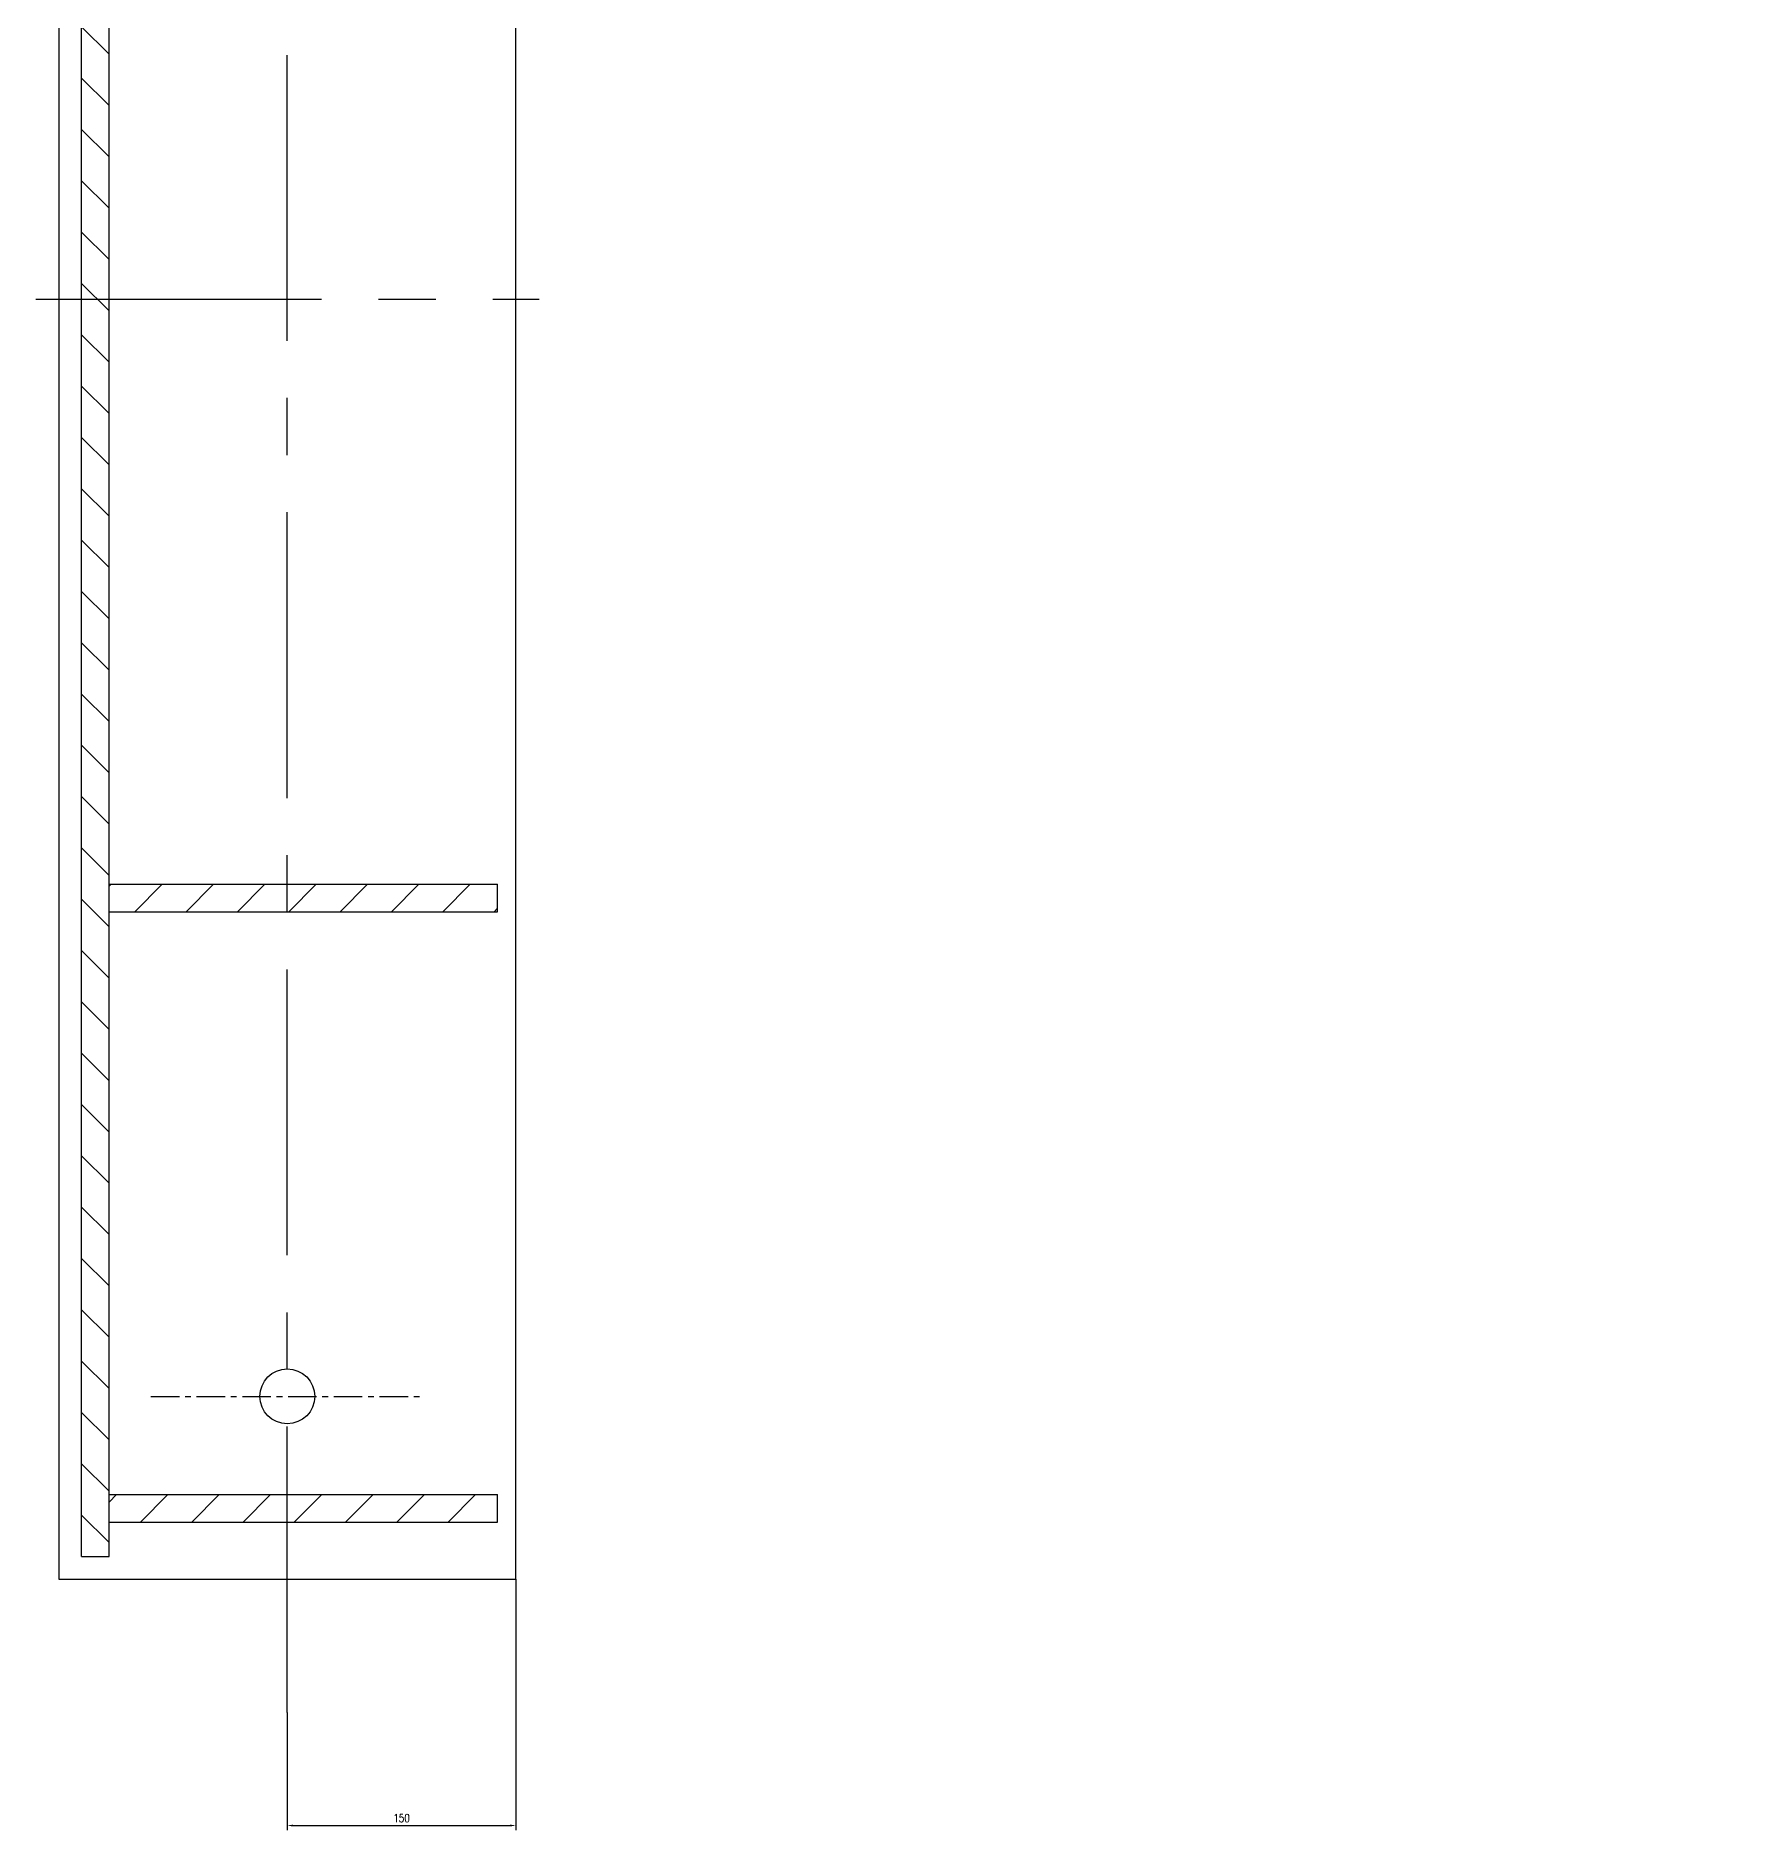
# Model space of a CAD drawing. Header units: millimetres. Extents: x -25 to 7826, y -10 to 13674.
# Drawn here: x 4837 to 5580, y 9104 to 9889 of the extents above; entities that cross this region are included whole.
import ezdxf

# ---------------------------------------------------------------- set-up
doc = ezdxf.new("R2010")
doc.units = ezdxf.units.MM
doc.header["$LTSCALE"] = 10
doc.linetypes.add('CENTER', pattern=[2, 1.25, -0.25, 0.25, -0.25])
for name, color, linetype in [('3中心线层', 1, 'CENTER'), ('5剖面线层', 2, 'Continuous'), ('7标注层', 4, 'Continuous')]:
    doc.layers.add(name, color=color, linetype=linetype)
doc.styles.add('TH_GBDIM', font='romans.shx', dxfattribs={"width": 0.8, "bigfont": 'gbcbig.shx'})
doc.dimstyles.new('TH_GBDIM', dxfattribs={"dimtxt": 3.5, "dimasz": 2.5, "dimexe": 2, "dimexo": 0, "dimgap": 1.5, "dimtad": 1, "dimdec": 1, "dimdsep": 46, "dimtxsty": 'TH_GBDIM', "dimcen": 2.5, "dimclrd": 130, "dimclre": 130, "dimclrt": 3, "dimadec": 0, "dimazin": 2, "dimtfac": 0.714286, "dimtdec": 1, "dimtmove": 0, "dimatfit": 3, "dimfxl": 0, "dimtzin": 0, "dimlwd": -1, "dimlwe": -1, "dimarcsym": 0})

# ---------------------------------------------------------------- blocks, each defined once
blk = doc.blocks.new('*D17')
at = {"layer": '7标注层', "color": 130}
for p, q in [((5047.42, 9213.56), (5047.42, 9103.81)), ((4947.42, 9155.31), (4947.42, 9103.81)), ((4949.92, 9105.81), (5044.92, 9105.81))]:
    blk.add_line(p, q, dxfattribs=at)
for points in [[(4949.92, 9106.23), (4949.92, 9105.4), (4947.42, 9105.81)], [(5044.92, 9106.23), (5044.92, 9105.4), (5047.42, 9105.81)]]:
    blk.add_solid(points, dxfattribs=at)
at = {"layer": 'Defpoints', "color": 0}
for p in [(5047.42, 9213.56), (4947.42, 9155.31), (5047.42, 9105.81)]:
    blk.add_point(p, dxfattribs=at)
at = {"layer": '7标注层', "color": 3, "insert": (4997.42, 9109.06), "char_height": 3.5, "attachment_point": 5, "style": 'TH_GBDIM'}
blk.add_mtext('150{}{}', dxfattribs=at)

msp = doc.modelspace()

# ---------------------------------------------------------------- hatches: boundary and pattern name
at = {"layer": '5剖面线层'}
h = msp.add_hatch(dxfattribs=at)
h.set_pattern_fill('ANSI31', color=256, scale=5, angle=90, style=0)
h.paths.add_polyline_path([(4869.42, 10323.56), (4857.42, 10323.56), (4857.42, 9773.56), (4869.42, 9773.56)])
h.paths.add_polyline_path([(4857.42, 9223.56), (4869.42, 9223.56), (4869.42, 9773.56), (4857.42, 9773.56)])
h.paths.add_polyline_path([(6086.74, 9773.56), (6098.74, 9773.56), (6098.74, 10323.56), (6086.74, 10323.56)])
h.paths.add_polyline_path([(6098.74, 9773.56), (6086.74, 9773.56), (6086.74, 9223.56), (6098.74, 9223.56)])
h = msp.add_hatch(dxfattribs=at)
h.set_pattern_fill('ANSI31', color=256, scale=5, style=0)
h.paths.add_polyline_path([(5039.42, 10296.56), (5039.42, 10308.56), (4947.42, 10308.56), (4947.42, 10296.56)])
h.paths.add_polyline_path([(4947.42, 10296.56), (4947.42, 10308.56), (4869.42, 10308.56), (4869.42, 10296.56)])
h.paths.add_polyline_path([(4947.42, 10029.56), (4947.42, 10041.56), (4869.42, 10041.56), (4869.42, 10029.56)])
h.paths.add_polyline_path([(5039.42, 10029.56), (5039.42, 10041.56), (4947.42, 10041.56), (4947.42, 10029.56)])
h.paths.add_polyline_path([(4947.42, 9517.56), (4947.42, 9505.56), (5039.42, 9505.56), (5039.42, 9517.56)])
h.paths.add_polyline_path([(4947.42, 9505.56), (4947.42, 9517.56), (4869.42, 9517.56), (4869.42, 9505.56)])
h.paths.add_polyline_path([(4947.42, 9250.56), (4947.42, 9238.56), (5039.42, 9238.56), (5039.42, 9250.56)])
h.paths.add_polyline_path([(4869.42, 9250.56), (4869.42, 9238.56), (4947.42, 9238.56), (4947.42, 9250.56)])
h.paths.add_polyline_path([(5916.74, 9250.56), (5916.74, 9238.56), (6008.74, 9238.56), (6008.74, 9250.56)])
h.paths.add_polyline_path([(6086.74, 9238.56), (6086.74, 9250.56), (6008.74, 9250.56), (6008.74, 9238.56)])
h.paths.add_polyline_path([(6008.74, 9517.56), (6008.74, 9505.56), (6086.74, 9505.56), (6086.74, 9517.56)])
h.paths.add_polyline_path([(5916.74, 9517.56), (5916.74, 9505.56), (6008.74, 9505.56), (6008.74, 9517.56)])
h.paths.add_polyline_path([(6008.74, 10029.56), (6008.74, 10041.56), (5916.74, 10041.56), (5916.74, 10029.56)])
h.paths.add_polyline_path([(6008.74, 10041.56), (6008.74, 10029.56), (6086.74, 10029.56), (6086.74, 10041.56)])
h.paths.add_polyline_path([(6008.74, 10296.56), (6008.74, 10308.56), (5916.74, 10308.56), (5916.74, 10296.56)])
h.paths.add_polyline_path([(6086.74, 10296.56), (6086.74, 10308.56), (6008.74, 10308.56), (6008.74, 10296.56)])

# ---------------------------------------------------------------- linework, layer by layer
for p, q in [((4847.42, 10333.56), (4847.42, 9213.56)), ((5047.42, 9213.56), (5047.42, 10333.56)), ((4857.42, 9223.56), (4857.42, 10323.56)), ((4869.42, 9223.56), (4869.42, 10323.56)), ((4869.42, 9517.56), (5039.42, 9517.56)), ((5039.42, 9505.56), (5039.42, 9517.56)), ((4869.42, 9505.56), (5039.42, 9505.56)), ((4869.42, 9250.56), (5039.42, 9250.56)), ((5039.42, 9238.56), (5039.42, 9250.56)), ((4869.42, 9238.56), (5039.42, 9238.56)), ((4857.42, 9223.56), (4869.42, 9223.56)), ((4847.42, 9213.56), (5047.42, 9213.56))]:
    msp.add_line(p, q)
msp.add_circle((4947.42, 9293.56), 12)
at = {"layer": '3中心线层', "ltscale": 10}
for p, q in [((4947.42, 9155.31), (4947.42, 10454.81)), ((4837.39, 9773.56), (5057.59, 9773.56))]:
    msp.add_line(p, q, dxfattribs=at)
at = {"layer": '3中心线层'}
msp.add_line((4887.75, 9293.56), (5007.09, 9293.56), dxfattribs=at)

# ---------------------------------------------------------------- dimensions: what is measured, and where the dimension line sits
at = {"layer": '7标注层'}
dim = msp.add_linear_dim(base=(5047.42, 9105.81), p1=(4947.42, 9155.31), p2=(5047.42, 9213.56), text='150{}{}', dimstyle='TH_GBDIM', override={"dimgap": 1.5, "dimtad": 1, "dimjust": 0, "dimdec": 1, "dimlfac": 1, "dimse1": 0, "dimse2": 0, "dimsd1": 0, "dimsd2": 0}, dxfattribs=at)
dim.commit()
dim.dimension.update_dxf_attribs({"geometry": '*D17', "text_midpoint": (4997.42, 9109.06)})

doc.saveas('drawing.dxf')
